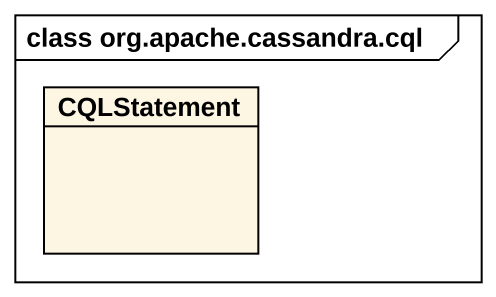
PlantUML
@startuml
mainframe class org.apache.cassandra.cql
hide circle
hide empty members
class CQLStatement
@enduml
